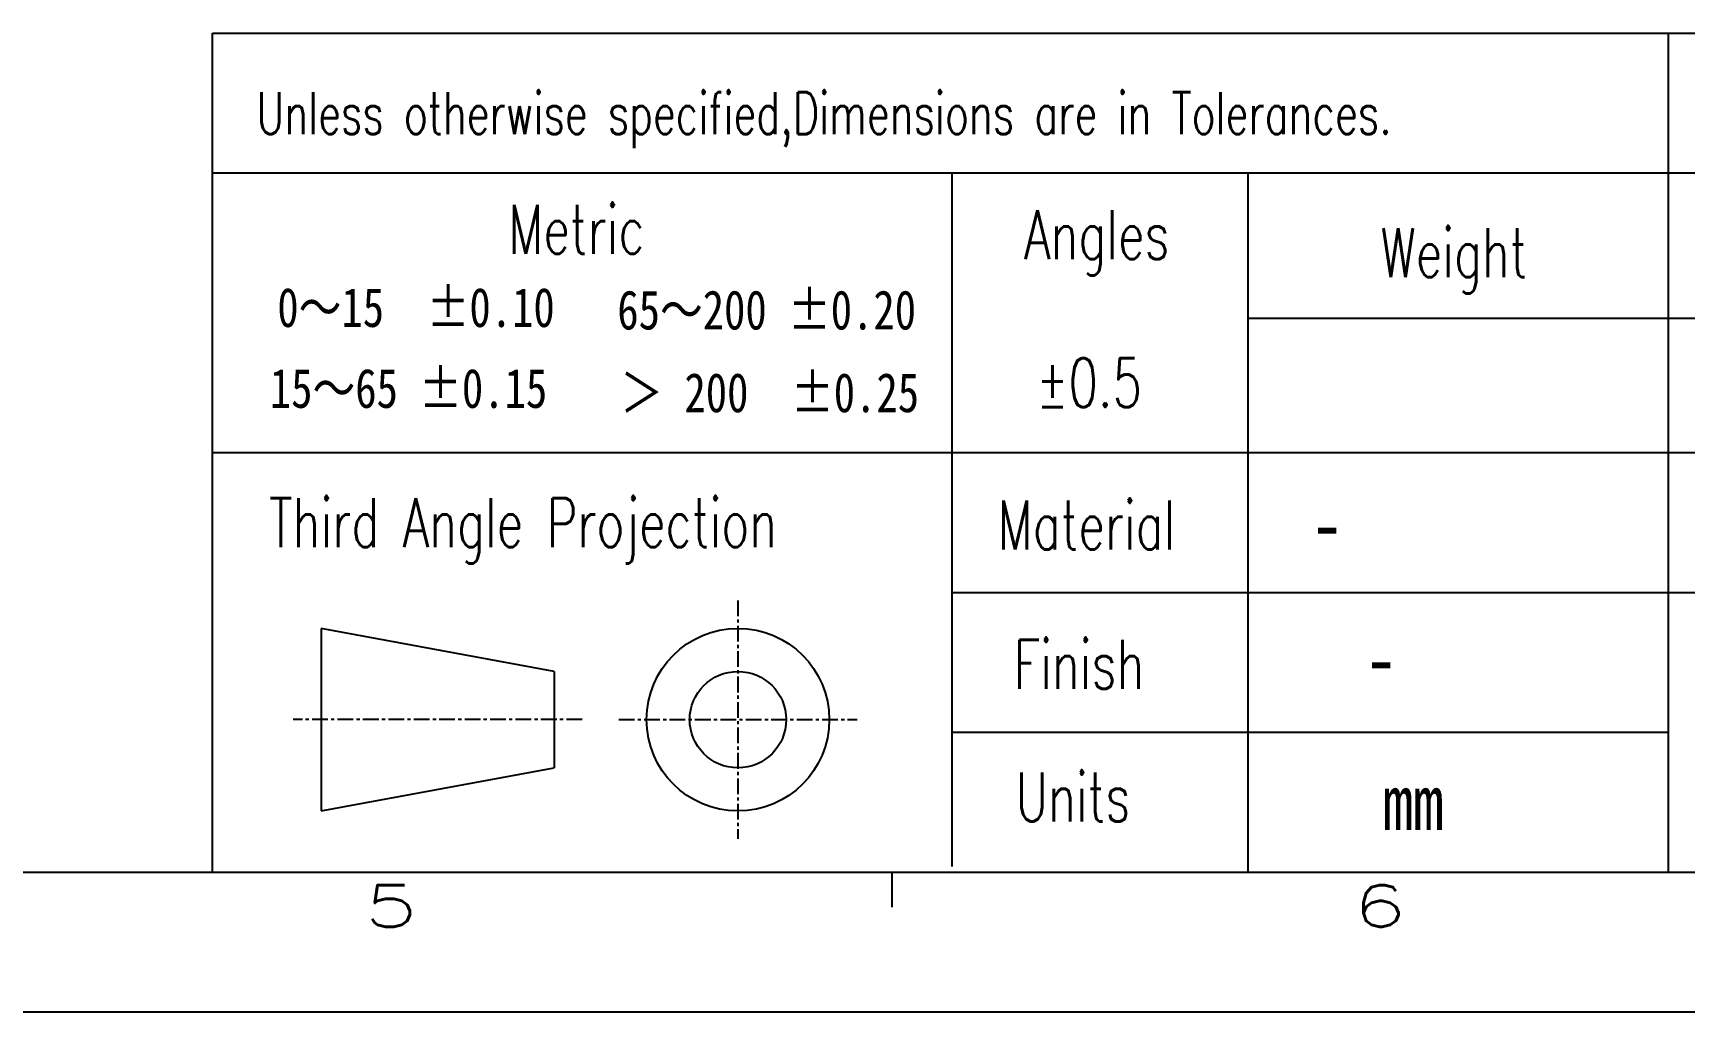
# Model space of a CAD drawing. Header units: inches. Extents: x 847 to 1105, y -1630 to -1447.
# Drawn here: x 981.9 to 1033.1, y -1629.7 to -1599.4 of the extents above; entities that cross this region are included whole.
import ezdxf

# ---------------------------------------------------------------- set-up
doc = ezdxf.new("R2010")
doc.units = ezdxf.units.IN
doc.header["$LTSCALE"] = 5
doc.header["$MEASUREMENT"] = 0
doc.linetypes.add('CENTER', pattern=[0.6, 0.375, -0.075, 0.075, -0.075])
doc.linetypes.add('CENTER2', pattern=[28.575, 19.05, -3.175, 3.175, -3.175])
doc.layers.add('CENTER', color=1, linetype='CENTER2', lineweight=15)
doc.layers.add('TEXT', color=3, linetype='CONTINUOUS')
doc.layers.add('TITLE', color=5, linetype='CONTINUOUS')
doc.styles.add('Design', font='', dxfattribs={"width": 0.8})
doc.styles.add('Form', font='romans.shx', dxfattribs={"width": 0.7})
doc.styles.get("Standard").update_dxf_attribs({"font": 'STSONG.TTF', "width": 0.8})
doc.styles.get('Design').set_extended_font_data('SimSun')

# ---------------------------------------------------------------- blocks, each defined once
blk = doc.blocks.new('10')
at = {"layer": 'TITLE', "color": 5}
for p, q in [((-951.285, -204.057), (-821.303, -204.057)), ((-951.285, -234.023), (-951.285, -204.057)), ((-899.287, -234.023), (-899.287, -204.057)), ((-951.285, -209.052), (-821.303, -209.052)), ((-924.87, -233.823), (-924.87, -209.052)), ((-914.289, -234.023), (-914.289, -209.052)), ((-914.289, -214.246), (-821.303, -214.246)), ((-951.285, -219.04), (-821.303, -219.04)), ((-924.87, -224.034), (-821.303, -224.034)), ((-924.87, -229.029), (-899.287, -229.029)), ((-1103.304, -234.023), (-821.303, -234.023))]:
    blk.add_line(p, q, dxfattribs=at)
at = {"layer": 'TITLE', "color": 1, "linetype": 'CENTER', "ltscale": 0.3}
for p, q in [((-932.517, -224.32), (-932.517, -232.84)), ((-938.082, -228.58), (-948.402, -228.58)), ((-936.776, -228.58), (-928.257, -228.58))]:
    blk.add_line(p, q, dxfattribs=at)
at = {"layer": 'TITLE'}
for p, q in [((-947.403, -225.319), (-947.403, -231.841)), ((-939.081, -226.858), (-947.403, -225.319)), ((-939.081, -226.858), (-939.081, -230.302)), ((-947.403, -231.841), (-939.081, -230.302))]:
    blk.add_line(p, q, dxfattribs=at)
at = {"layer": 'TITLE', "color": 251}
blk.add_line((-927.026, -234.023), (-927.026, -235.272), dxfattribs=at)
at = {"layer": 'TITLE', "color": 0}
blk.add_line((-1113.307, -239.02), (-816.306, -239.02), dxfattribs=at)
at = {"layer": 'TITLE'}
for radius in [3.261, 1.722]:
    blk.add_circle((-932.517, -228.58), radius, dxfattribs=at)
at = {"layer": 'TITLE', "color": 0}
for s, height, style, width, p in [('Unless otherwise specified,Dimensions are in Tolerances.', 1.49829, 'Form', 0.7, (-949.708, -207.667)), ('Metric', 1.748, 'Form', 0.7, (-940.722, -211.939)), ('Angles', 1.748, 'Form', 0.7, (-922.296, -212.131)), ('Weight', 1.748, 'Form', 0.7, (-909.565, -212.771)), ('0～15  %%P0.10', 1.4, 'Design', 0.8, (-948.969, -214.555)), ('65～200 %%P0.20', 1.4, 'Design', 0.8, (-936.826, -214.645)), ('15～65 %%P0.15', 1.4, 'Design', 0.8, (-949.237, -217.445)), ('%%p0.5', 1.748, 'Form', 0.7, (-921.863, -217.419)), ('＞ 200  %%P0.25 ', 1.4, 'Design', 0.8, (-936.718, -217.598)), ('Third Angle Projection', 1.74801, 'Form', 0.7, (-949.262, -222.416)), ('Material', 1.748, 'Form', 0.7, (-923.243, -222.501)), ('Finish', 1.748, 'Form', 0.7, (-922.668, -227.474)), ('Units', 1.748, 'Form', 0.7, (-922.595, -232.213))]:
    blk.add_text(s, height=height, dxfattribs=dict(at, style=style, width=width)).set_placement(p)
at = {"layer": 'TITLE', "color": 6, "style": 'Form', "width": 1.5}
for s, p in [('5', (-945.871, -235.984)), ('6', (-910.566, -235.984))]:
    blk.add_text(s, height=1.498, dxfattribs=at).set_placement(p)
at = {"layer": 'TITLE', "color": 3, "ltscale": 10, "style": 'Design', "width": 0.8}
for tag, p in [('SCALE', (-843.554, -222.568)), ('SHEET', (-830.418, -227.676)), ('UNITS', (-909.495, -232.526)), ('REV', (-828.941, -232.539))]:
    blk.add_attdef(tag, p, '', height=1.999, dxfattribs=at)

msp = doc.modelspace()

# ---------------------------------------------------------------- block references
at = {"layer": 'CENTER', "color": 0}
ref = msp.add_blockref('10', (1813.03, -1422.323), dxfattribs=dict(at, xscale=0.8678017233221659, yscale=0.8678017233221659, zscale=0.8678017233221659))
ref.add_attrib('UNITS', 'mm', (1023.769, -1624.109), dxfattribs={"color": 3, "ltscale": 10, "height": 1.7351, "style": 'Design', "width": 0.8})

# ---------------------------------------------------------------- texts
at = {"layer": 'TEXT', "char_height": 1.8225, "width": 30.85959, "attachment_point": 1}
for insert in [(1021.554, -1613.704), (1023.233, -1617.877)]:
    msp.add_mtext('{\\fSimSun|b0|i0|c134|p2;-}', dxfattribs=dict(at, insert=insert))

doc.saveas('drawing.dxf')
